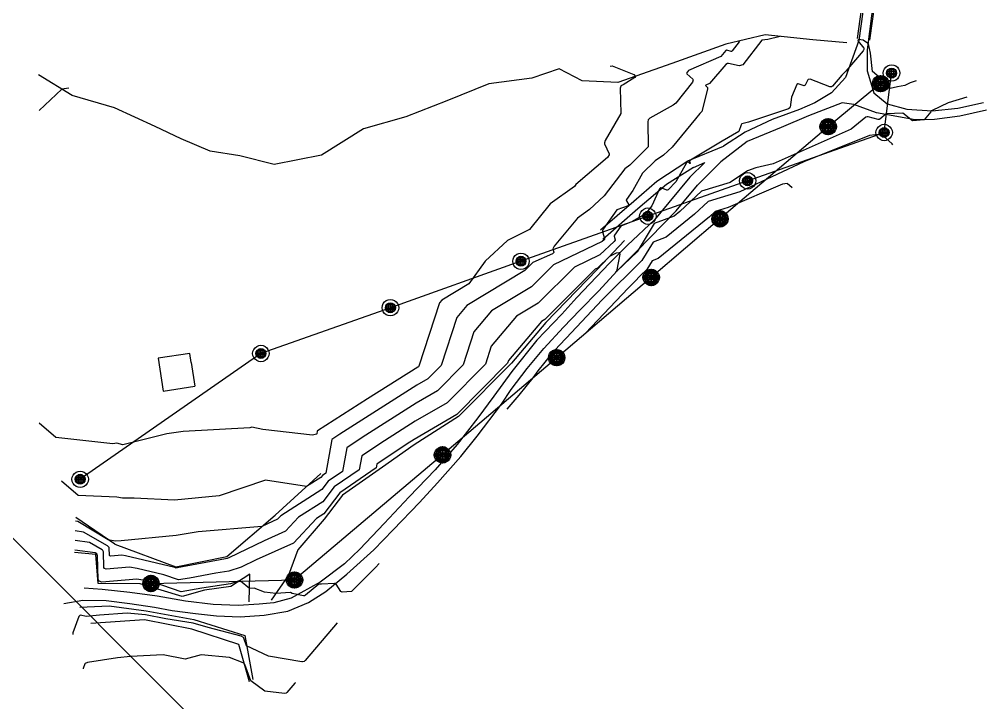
# Model space of a CAD drawing. Extents: x 13365 to 36625, y 86498 to 171760.
# Drawn here: x 14773.3 to 15090, y 86831.1 to 87054.9 of the extents above; entities that cross this region are included whole.
import ezdxf

# ---------------------------------------------------------------- set-up
doc = ezdxf.new("R2010")
doc.units = 0
doc.header["$LTSCALE"] = 5
doc.header["$MEASUREMENT"] = 0
for name, pattern in [('85', [0]), ('A_CONTINUOUS_LINE', [0]), ('KERB', [16, 5, -6, 5])]:
    doc.linetypes.add(name, pattern=pattern)
doc.layers.get('0').update_dxf_attribs({"linetype": 'A_CONTINUOUS_LINE'})
for name, color, linetype in [('CONTOUR', 255, 'Continuous'), ('ELECTRIC', 240, 'A_CONTINUOUS_LINE'), ('EXISTING BUILDING', 21, 'A_CONTINUOUS_LINE'), ('EXISTING ROAD', 25, 'A_CONTINUOUS_LINE'), ('RELIEF', 255, 'A_CONTINUOUS_LINE'), ('STREAM & RIVER FRONT', 161, 'A_CONTINUOUS_LINE'), ('TELECOM', 94, 'A_CONTINUOUS_LINE'), ('text', 7, 'Continuous')]:
    doc.layers.add(name, color=color, linetype=linetype)

# ---------------------------------------------------------------- blocks, each defined once
blk = doc.blocks.new('S038')
at = {"color": 0}
for p, q in [((-0.5, 0), (0, 0.5)), ((-0.5, 0), (-0.48, 0.13)), ((-0.48, -0.13), (-0.5, 0)), ((0, -0.5), (-0.5, 0)), ((-0.5, 0), (0.5, 0)), ((-0.48, -0.13), (0.13, 0.48)), ((-0.48, 0.13), (-0.43, 0.25)), ((0.13, -0.48), (-0.48, 0.13)), ((-0.48, 0.13), (0.48, 0.13)), ((0.25, 0.43), (-0.43, -0.25)), ((-0.43, 0.25), (-0.35, 0.35)), ((0.43, 0.25), (-0.43, 0.25)), ((-0.43, 0.25), (0.25, -0.43)), ((-0.35, 0.35), (-0.25, 0.43)), ((-0.35, -0.35), (0.35, 0.35)), ((0.35, -0.35), (-0.35, 0.35)), ((-0.35, 0.35), (0.35, 0.35)), ((-0.35, -0.35), (-0.35, 0.35)), ((-0.25, 0.43), (-0.13, 0.48)), ((0.43, -0.25), (-0.25, 0.43)), ((-0.25, 0.43), (-0.25, -0.43)), ((-0.25, -0.43), (0.43, 0.25)), ((-0.13, 0.48), (0, 0.5)), ((-0.13, -0.48), (-0.13, 0.48)), ((-0.13, 0.48), (0.48, -0.13)), ((0.48, 0.13), (-0.13, -0.48)), ((0, 0.5), (0.13, 0.48)), ((0.5, 0), (0, 0.5)), ((0, 0.5), (0, -0.5)), ((0, -0.5), (0.5, 0)), ((0.13, 0.48), (0.25, 0.43)), ((0.13, 0.48), (0.13, -0.48)), ((0.25, 0.43), (0.35, 0.35)), ((0.25, -0.43), (0.25, 0.43)), ((0.35, 0.35), (0.43, 0.25)), ((0.35, 0.35), (0.35, -0.35)), ((0.43, 0.25), (0.48, 0.13)), ((0.48, 0.13), (0.5, 0)), ((0.5, 0), (0.48, -0.13)), ((-0.43, -0.25), (-0.48, -0.13)), ((0.48, -0.13), (-0.48, -0.13)), ((-0.35, -0.35), (-0.43, -0.25)), ((-0.43, -0.25), (0.43, -0.25)), ((-0.25, -0.43), (-0.35, -0.35)), ((0.35, -0.35), (-0.35, -0.35)), ((-0.13, -0.48), (-0.25, -0.43)), ((0, -0.5), (-0.13, -0.48)), ((0.13, -0.48), (0, -0.5)), ((0.25, -0.43), (0.13, -0.48)), ((0.35, -0.35), (0.25, -0.43)), ((0.43, -0.25), (0.35, -0.35)), ((0.48, -0.13), (0.43, -0.25))]:
    blk.add_line(p, q, dxfattribs=at)
blk = doc.blocks.new('S034')
at = {"color": 0}
for p, q in [((-0.5, 0), (-0.48, 0.13)), ((-0.48, -0.13), (-0.5, 0)), ((-0.48, 0.13), (-0.43, 0.25)), ((-0.43, 0.25), (-0.35, 0.35)), ((-0.35, 0.35), (-0.25, 0.43)), ((-0.3, 0), (-0.28, 0.11)), ((-0.28, -0.11), (-0.3, 0)), ((0.3, 0), (-0.3, 0)), ((-0.28, 0.11), (-0.21, 0.21)), ((-0.28, -0.11), (-0.28, 0.11)), ((-0.28, 0.11), (0.28, 0.11)), ((-0.25, 0.43), (-0.13, 0.48)), ((-0.21, 0.21), (-0.11, 0.28)), ((-0.21, -0.21), (-0.21, 0.21)), ((-0.21, 0.21), (0.21, 0.21)), ((-0.13, 0.48), (0, 0.5)), ((-0.11, 0.28), (0, 0.3)), ((-0.11, -0.28), (-0.11, 0.28)), ((-0.11, 0.28), (0.11, 0.28)), ((0, 0.5), (0.13, 0.48)), ((0, 0.3), (0.11, 0.28)), ((0, -0.3), (0, 0.3)), ((0.11, 0.28), (0.21, 0.21)), ((0.11, 0.28), (0.11, -0.28)), ((0.13, 0.48), (0.25, 0.43)), ((0.21, 0.21), (0.28, 0.11)), ((0.21, 0.21), (0.21, -0.21)), ((0.25, 0.43), (0.35, 0.35)), ((0.28, 0.11), (0.3, 0)), ((0.28, 0.11), (0.28, -0.11)), ((0.3, 0), (0.28, -0.11)), ((0.35, 0.35), (0.43, 0.25)), ((0.43, 0.25), (0.48, 0.13)), ((0.48, 0.13), (0.5, 0)), ((0.5, 0), (0.48, -0.13)), ((-0.43, -0.25), (-0.48, -0.13)), ((-0.35, -0.35), (-0.43, -0.25)), ((-0.25, -0.43), (-0.35, -0.35)), ((-0.21, -0.21), (-0.28, -0.11)), ((0.28, -0.11), (-0.28, -0.11)), ((-0.13, -0.48), (-0.25, -0.43)), ((-0.11, -0.28), (-0.21, -0.21)), ((0.21, -0.21), (-0.21, -0.21)), ((0, -0.5), (-0.13, -0.48)), ((0, -0.3), (-0.11, -0.28)), ((0.11, -0.28), (-0.11, -0.28)), ((0.11, -0.28), (0, -0.3)), ((0.13, -0.48), (0, -0.5)), ((0.21, -0.21), (0.11, -0.28)), ((0.25, -0.43), (0.13, -0.48)), ((0.28, -0.11), (0.21, -0.21)), ((0.35, -0.35), (0.25, -0.43)), ((0.43, -0.25), (0.35, -0.35)), ((0.48, -0.13), (0.43, -0.25))]:
    blk.add_line(p, q, dxfattribs=at)

msp = doc.modelspace()

# ---------------------------------------------------------------- linework, layer by layer
at = {"layer": 'CONTOUR', "color": 33, "linetype": 'A_CONTINUOUS_LINE'}
for points in [[(15022.37, 87049.35), (15018.33, 87048.28), (15016.45, 87048.09), (15010.17, 87039.99), (15008.93, 87039.66), (15005.48, 87040.52), (15005.19, 87040.51), (15004.64, 87040.15), (14999.3, 87033.95), (14998.02, 87033.39), (14997.95, 87033.29), (14997.97, 87033.22), (14998.52, 87032.71), (14998.56, 87032.66), (14998.57, 87032.06), (14996.78, 87024.79), (14996.13, 87024.11), (14994.72, 87022.31), (14987.02, 87013.08), (14984.22, 87010.41), (14981.46, 87008.61), (14977.37, 87004.57), (14974.16, 86998.9), (14972.12, 86995.91), (14972.03, 86995.63), (14972.06, 86995.5), (14972.89, 86994.21), (14972.91, 86994.07), (14972.67, 86993.82), (14968.88, 86992.54), (14964.43, 86986.24), (14964.2, 86985.67), (14964.2, 86985.45), (14964.86, 86982.99), (14964.86, 86982.77), (14964.82, 86982.71), (14964.17, 86982.1), (14948.19, 86974.52), (14940.96, 86967.3), (14927.93, 86959.4), (14922.15, 86952.58), (14918.63, 86941.76), (14910.24, 86933.25), (14903.18, 86929.15), (14885.57, 86917.96), (14880.54, 86914.6), (14879.12, 86906.83), (14874.44, 86903.63), (14872.36, 86900.89), (14858.89, 86892.31), (14857.85, 86891.2), (14856.18, 86890.45), (14852.7, 86888.75), (14831.84, 86887.04), (14824.66, 86885.84), (14806.67, 86884.04), (14804.69, 86884.02), (14802.36, 86884.44), (14792.44, 86890.42), (14791.71, 86890.52)], [(15009.07, 87047.86), (15008.96, 87047.56), (15006.7, 87044.63), (15006.44, 87044.44), (15006.31, 87044.43), (15004.92, 87044.82), (15004.8, 87044.81), (15004.62, 87044.7), (15002.94, 87042.74), (14992.38, 87038.14), (14991.78, 87037.34), (14991.85, 87037.1), (14993.83, 87035.33), (14993.93, 87035.11), (14993.72, 87034.4), (14988.19, 87027.42), (14987.39, 87026.87), (14979.71, 87022.56), (14979.21, 87022.05), (14979.04, 87021.41), (14979.17, 87013.13), (14973.14, 87007.14), (14971.51, 87005.93), (14964.79, 86997.16), (14959.94, 86992.62), (14956.04, 86989.84), (14948.39, 86980.65), (14947.98, 86979.79), (14947.98, 86979.7), (14948.28, 86978.63), (14948.27, 86978.53), (14947.86, 86978.12), (14941.38, 86975.26), (14938.77, 86972.66), (14919.77, 86961.14), (14916.52, 86957.3), (14911.38, 86941.51), (14907.09, 86937.16), (14903.47, 86935.06), (14878.24, 86919.02), (14875.66, 86917.29), (14873.64, 86906.27), (14872.54, 86905.52), (14872.05, 86904.88), (14867.33, 86901.87), (14853.9, 86903.99), (14838.76, 86898.8), (14824.05, 86897.4), (14810.87, 86898.08), (14807.04, 86898.03), (14805.22, 86898.36), (14792.59, 86898.99), (14787.13, 86903.67)], [(15066.98, 87034.74), (15064.96, 87034.12), (15063.23, 87033.29), (15060.79, 87032.82), (15058.37, 87032.26), (15058.17, 87032.27), (15057.97, 87032.41), (15056.21, 87034.75), (15052.62, 87037.9), (15051.98, 87043.86), (15051.32, 87046.9), (15049.53, 87048.06), (15048.05, 87048.3), (15047.93, 87048.27), (15047.91, 87048.25), (15047.87, 87048.01), (15047.87, 87047.98), (15047.98, 87047.76), (15049.8, 87045.51), (15049.88, 87045.27), (15049.63, 87044.59), (15043.88, 87037.97), (15042.57, 87036.64), (15039.59, 87032.99), (15039.26, 87032.79), (15038.66, 87032.8), (15032.23, 87035.29), (15031.61, 87035.27), (15031.47, 87035.15), (15030.55, 87033.33), (15030.41, 87033.21), (15030.23, 87033.2), (15028.32, 87033.85), (15028.14, 87033.84), (15027.88, 87033.57), (15026.12, 87029.44), (15025.71, 87026.21), (15025.6, 87025.97), (15025.15, 87025.64), (15018.59, 87023.39), (15011.99, 87021.24), (15009.87, 87020.65), (15009.72, 87020.56), (15009.62, 87020.4), (15008.91, 87018.18), (15003.38, 87015.03), (14993.54, 87009.13), (14992.76, 87008.58), (14992.71, 87008.52), (14992.71, 87008.46), (14992.94, 87007.8), (14992.91, 87007.74), (14992.83, 87007.74), (14992.29, 87008.25), (14992.22, 87008.26), (14991.73, 87007.92), (14988.24, 87001.74), (14985.69, 86999.09), (14985.44, 86998.95), (14985.26, 86998.96), (14983.4, 86999.72), (14983.22, 86999.71), (14982.85, 86999.37), (14980.35, 86993.8), (14978.15, 86991.15), (14974.06, 86988.66), (14970.25, 86987.21), (14968.17, 86984.25), (14968.06, 86983.99), (14968.06, 86983.89), (14968.37, 86982.73), (14968.37, 86982.63), (14968.1, 86982.18), (14963.36, 86977.75), (14955.01, 86973.79), (14943.14, 86961.94), (14936.09, 86957.66), (14927.78, 86947.85), (14925.88, 86942.01), (14913.4, 86929.35), (14902.89, 86923.24), (14892.9, 86916.89), (14885.42, 86911.9), (14884.59, 86907.4), (14876.35, 86901.74), (14872.66, 86896.91), (14864.74, 86891.86), (14860.44, 86887.28), (14853.48, 86884.13), (14841.91, 86878.5), (14841.35, 86878.33), (14840.75, 86878.24), (14824.97, 86875.22), (14824.62, 86875.16), (14824.15, 86875.33), (14808.03, 86879.16), (14806.82, 86879.37), (14803.19, 86879.04), (14802.9, 86879.14), (14802.8, 86879.33), (14802.72, 86881.76), (14802.66, 86881.96), (14802.14, 86882.47), (14794.33, 86886.98), (14791.62, 86887.36)], [(14966.7, 87039.55), (14967.44, 87039.68), (14974.54, 87036.85), (14974.99, 87036.26), (14974.82, 87035.89), (14970.98, 87033.53), (14970.26, 87033.13), (14970.21, 87033.08), (14970.04, 87032.43), (14970.18, 87024.04), (14965.09, 87015.26), (14964.86, 87014.49), (14964.91, 87014.18), (14966.39, 87010.88), (14966.41, 87010.56), (14965.85, 87009.62), (14955.53, 87000.83), (14955.11, 87000.18), (14947.08, 86994.47), (14940.34, 86986.07), (14933.08, 86982.53), (14925.86, 86975.72), (14920.47, 86968.25), (14911.61, 86962.88), (14910.88, 86962.03), (14904.13, 86941.27), (14903.93, 86941.06), (14903.76, 86940.96), (14887.25, 86930.65), (14870.91, 86920.08), (14870.78, 86919.99), (14870.64, 86919.13), (14870.61, 86919.07), (14869.3, 86918.69), (14853.01, 86920.59), (14849.44, 86921.31), (14848.81, 86921.1), (14826.95, 86919.92), (14821.62, 86919.1), (14807.2, 86915.58), (14805.18, 86916.09), (14803.95, 86915.92), (14785.24, 86917.99), (14779.83, 86922.63)], [(15059.3, 87013.83), (15059.09, 87014.16), (15055.75, 87017.15), (15055.39, 87017.32), (15051.67, 87016.91), (15030.19, 87008.2), (15009.15, 86998.47), (14998.85, 86995.29), (14994.36, 86991.09), (14985.09, 86983.55), (14980.82, 86981.98), (14977.16, 86975.9), (14972.8, 86971.7), (14968.53, 86967.42), (14964.13, 86963), (14952.38, 86950.53), (14950.12, 86948.18), (14947.51, 86945.33), (14945.32, 86942.67), (14943.06, 86939.76), (14941.45, 86937.52), (14936.84, 86931.83), (14932.94, 86927.26)], [(15026.33, 86999.69), (15026.24, 86999.83), (15024.85, 87001.08), (15024.7, 87001.15), (15023.15, 87000.98), (15005.39, 86993.28), (15001.09, 86991.95), (14999.22, 86990.2), (14982.5, 86976.61), (14980.48, 86975.87), (14978.75, 86972.99), (14976.69, 86971.01), (14974.68, 86968.98), (14972.6, 86966.89), (14958.64, 86952.08)], [(14891.06, 86876.68), (14889.93, 86875.35), (14882.01, 86867.53), (14878.99, 86867.31), (14878.75, 86867.36), (14878.56, 86867.52), (14877, 86869.93), (14876.81, 86870.09), (14876.47, 86870.16), (14872.19, 86869.89), (14871.35, 86869.86), (14867.01, 86866.28), (14866.61, 86866.09), (14866.31, 86866.08), (14862.59, 86866.81), (14862.1, 86867.13), (14857.25, 86866.84), (14853.59, 86867.24), (14850.19, 86868.57), (14848.65, 86868.46), (14845.73, 86870.86), (14845.45, 86870.99), (14845.22, 86870.98), (14842.42, 86870.04), (14834.47, 86868.84), (14833.08, 86868.58), (14826.25, 86867.41), (14817.07, 86870.58), (14815.64, 86870.92), (14811.8, 86871.58), (14800.33, 86870.54), (14799.42, 86870.85), (14799.1, 86871.47), (14798.85, 86879.15), (14798.64, 86879.78), (14798.61, 86879.81), (14798.1, 86880.11), (14791.43, 86881.05)], [(14877.37, 86857.21), (14866.88, 86844.89), (14866.54, 86844.55), (14866.03, 86844.46), (14865.79, 86844.44), (14854.9, 86846.34), (14847.7, 86849.66), (14846.79, 86852.24), (14846.67, 86852.42), (14845.9, 86852.86), (14835.16, 86855.68), (14830.2, 86857.14), (14821.25, 86858.57), (14814.59, 86859.88), (14808.64, 86860.41), (14799.57, 86859.78), (14795.16, 86859.35), (14793.28, 86859.71), (14793.13, 86859.68), (14792.8, 86859.29), (14790.85, 86853.91), (14790.85, 86853.4)], [(14863.68, 86837.73), (14863.53, 86837.42), (14860.92, 86834.36), (14860.64, 86834.16), (14860.12, 86834.08), (14853.69, 86834.86), (14849.08, 86838.2), (14847.16, 86843.55), (14846.92, 86843.93), (14846.6, 86844.14), (14842.07, 86845.82), (14832.84, 86846.75), (14827.54, 86845.3), (14820.4, 86846.7), (14809.67, 86846.17), (14805.4, 86845.73), (14795.56, 86844.26), (14794.84, 86843.93), (14794.75, 86843.81), (14794.21, 86842.3), (14794.2, 86842.16)]]:
    msp.add_lwpolyline(points, dxfattribs=at)
at = {"layer": 'CONTOUR', "color": 252, "linetype": 'A_CONTINUOUS_LINE'}
for points in [[(14789.52, 87032.44), (14787.24, 87032.09), (14779.73, 87025.03)], [(15083.57, 87029.42), (15077.4, 87027.53), (15072.13, 87025.02), (15071.89, 87024.98), (15071.87, 87024.97), (15071.85, 87024.95), (15071.69, 87024.68), (15069.51, 87022.03), (15065.72, 87021.65), (15062.54, 87024.16), (15057.1, 87023.98), (15054.99, 87022.24), (15054.8, 87022.15), (15054.5, 87022.15), (15051.17, 87023.04), (15050.88, 87023.05), (15050.44, 87022.84), (15045.65, 87018.99), (15020.09, 87007.65), (15014.41, 87006.3), (15011.71, 87005.27), (15009.37, 87003.73), (15005.99, 87001.53), (14996.61, 86998.63), (14989.51, 86991.99), (14987.67, 86990.5), (14981.15, 86988.1), (14975.56, 86978.81), (14968.9, 86972.4), (14968.76, 86972.24), (14968.74, 86972.24), (14968.73, 86972.25), (14968.72, 86972.4), (14968.72, 86972.42), (14968.73, 86972.42), (14968.82, 86972.47), (14968.82, 86972.47), (14968.99, 86972.88), (14969.96, 86977.96), (14969.82, 86978.42), (14969.73, 86978.46), (14968.68, 86978.33), (14966.52, 86977.27), (14962.56, 86973.4), (14961.82, 86973.05), (14945.33, 86956.57), (14944.25, 86955.92), (14933.42, 86943.13), (14933.13, 86942.26), (14916.56, 86925.44), (14902.6, 86917.34), (14900.23, 86915.83), (14890.3, 86909.21), (14890.07, 86907.96), (14878.25, 86899.85), (14872.97, 86892.92), (14870.6, 86891.41), (14863.03, 86883.35), (14850.78, 86877.82), (14845.88, 86875.43), (14841.89, 86874.19), (14837.61, 86873.54), (14829.03, 86871.9), (14825.43, 86871.29), (14820.61, 86872.95), (14811.84, 86875.04), (14809.31, 86875.47), (14801.76, 86874.79), (14801.16, 86874.99), (14800.95, 86875.4), (14800.79, 86880.46), (14800.65, 86880.87), (14800.38, 86881.14), (14796.21, 86883.55), (14791.52, 86884.21)]]:
    msp.add_lwpolyline(points, dxfattribs=at)
at = {"layer": 'ELECTRIC', "linetype": 'A_CONTINUOUS_LINE'}
for p, q in [((15056.45, 87017.87), (15058.88, 87037.33)), ((15011.74, 87002.04), (15056.45, 87017.87))]:
    msp.add_line(p, q, dxfattribs=at)
msp.add_lwpolyline([(15011.74, 87002.04), (14979.07, 86990.46), (14937.54, 86975.68), (14894.79, 86960.45), (14852.38, 86945.46), (14793.2, 86904.26)], dxfattribs=at)
at = {"layer": 'EXISTING BUILDING', "linetype": 'A_CONTINUOUS_LINE'}
for p, q in [((15052.11, 87082.03), (15047.6, 87048.65)), ((15056.31, 87081.52), (15051.6, 87048.1))]:
    msp.add_line(p, q, dxfattribs=at)
at = {"layer": 'EXISTING BUILDING', "linetype": 'KERB'}
for q in [(14829.09, 86945.48), (14830.75, 86934.71)]:
    msp.add_line((14829.55, 86942.52), q, dxfattribs=at)
msp.add_lwpolyline([(14829.09, 86945.48), (14818.71, 86943.88), (14820.37, 86933.11), (14830.75, 86934.71)], dxfattribs=at)
at = {"layer": 'EXISTING ROAD', "linetype": 'A_CONTINUOUS_LINE'}
for p, q in [((15055.77, 87082.14), (15050.85, 87044.94)), ((15011.61, 87014.91), (15002.97, 87008.3))]:
    msp.add_line(p, q, dxfattribs=at)
at = {"layer": 'EXISTING ROAD', "linetype": 'KERB'}
for p, q in [((14992.19, 87008.57), (15003.83, 87013.41)), ((14994.07, 87006.4), (14997.79, 87007.99))]:
    msp.add_line(p, q, dxfattribs=at)
at = {"layer": 'EXISTING ROAD', "linetype": 'A_CONTINUOUS_LINE'}
for points in [[(15053.75, 87137.63), (15055.52, 87124.2), (15055.4, 87116.9), (15054.99, 87102.48), (15053.26, 87087.42), (15052.91, 87082.49), (15048.13, 87048.04), (15043.81, 87035.88), (15039.17, 87030.88), (15033.8, 87027.56), (15028.77, 87025.38), (15019.81, 87022.08), (15010.91, 87017.93), (15003.83, 87013.41)], [(15050.85, 87044.94), (15050.91, 87038.06), (15053.11, 87030.81), (15057.45, 87027.21), (15063.87, 87025.53), (15072.2, 87024.95), (15080.58, 87025.85), (15088.98, 87027.69)], [(15090.01, 87025.22), (15081.25, 87023.25), (15072.92, 87022.07), (15066.56, 87021.99), (15053.96, 87024.32), (15046.54, 87027.08), (15042.67, 87027.6), (15031.67, 87023.27), (15022.7, 87019.48), (15011.61, 87014.91)], [(14787.84, 86863.53), (14794.06, 86864.61), (14801.69, 86864.55), (14809.42, 86863.51), (14817.55, 86862.41), (14823.33, 86861.31), (14830.95, 86860.25), (14837.83, 86859.47), (14845.59, 86859.23), (14853.49, 86859.72), (14861.22, 86861.04), (14867.99, 86863.86), (14873.62, 86867.47), (14880.53, 86873.14), (14889.41, 86881.16), (14895.71, 86887.7), (14904.31, 86896.69), (14910.23, 86903.1), (14917.85, 86911.67), (14923.24, 86918.38), (14931.13, 86928.82), (14934.33, 86933.63), (14939.58, 86940.59), (14945.06, 86947.1), (14951.42, 86954.09), (14956.83, 86959.64), (14962.98, 86966), (14968.89, 86972.4), (14975.46, 86979), (14988.31, 86992.21), (14995.3, 87000.57), (15002.97, 87008.3)], [(14997.79, 87007.99), (14992.81, 87003.2), (14985.92, 86994.93), (14981.22, 86989.29), (14972.37, 86981), (14966.48, 86975.05), (14955.86, 86963.85), (14950.92, 86958.39), (14942.68, 86949.78), (14934.58, 86939.6), (14928.7, 86931.51), (14923.46, 86924.42), (14916.67, 86915.61), (14909.39, 86907.38), (14900.9, 86898.49), (14892.79, 86889.75), (14884.73, 86881.39), (14879.76, 86876.58), (14871.77, 86870.6), (14862.33, 86865.32), (14856.62, 86863.79), (14851.79, 86863.3), (14844.95, 86862.88), (14836.76, 86863.26), (14827.72, 86864.28), (14818.44, 86865.94), (14809.42, 86867.15), (14800.37, 86868.16), (14794.52, 86868.62)]]:
    msp.add_lwpolyline(points, dxfattribs=at)
at = {"layer": 'EXISTING ROAD', "linetype": 'KERB'}
for points in [[(14963.59, 86985.94), (14974.52, 86995.38), (14981.99, 87001.88), (14992.19, 87008.57)], [(14994.07, 87006.4), (14985.21, 87000.78), (14975.85, 86992.89), (14964.3, 86982.79)]]:
    msp.add_lwpolyline(points, dxfattribs=at)
at = {"layer": 'RELIEF'}
for p, q in [((14804.51, 86882.97), (14791.75, 86891.68)), ((14847.08, 86853.04), (14849.71, 86838.69))]:
    msp.add_line(p, q, dxfattribs=at)
for points in [[(14971.46, 86982.5), (14962.48, 86972.98), (14945.72, 86955.61), (14934.41, 86942.3), (14917.09, 86924.79), (14902.51, 86915.5), (14892.18, 86908.17), (14879.1, 86899.01), (14873.1, 86891.22), (14864.51, 86881.11), (14861.4, 86872.83), (14855.71, 86864.61)], [(14804.51, 86882.97), (14824.53, 86875.58), (14841.26, 86879.01), (14857.03, 86892.45), (14871.96, 86906.1)], [(14848.5, 86864.14), (14848.8, 86873.17), (14842.55, 86869.09), (14833.86, 86867.94), (14826.57, 86865.88), (14812.82, 86869.97), (14799.08, 86870.06), (14798.36, 86879.63), (14791.4, 86880.24)], [(14793.12, 86862.36), (14802.66, 86862.76), (14814.8, 86861.16), (14830.47, 86858.31), (14847.08, 86853.04)], [(14829.73, 86855.15), (14814.31, 86858.19), (14796.73, 86857.06)], [(14848.68, 86837.9), (14845.11, 86850.09), (14829.73, 86855.15)]]:
    msp.add_lwpolyline(points, dxfattribs=at)
at = {"layer": 'STREAM & RIVER FRONT', "linetype": '85'}
msp.add_lwpolyline([(15044.19, 87047.21), (15033.11, 87048.26), (15017.44, 87049.84), (15004.62, 87046.8), (14986.95, 87040.51), (14969.28, 87034.22), (14957.6, 87034.84), (14950, 87038.76), (14941.09, 87035.61), (14927.03, 87033.86), (14913.22, 87028.2), (14899.83, 87023.05), (14885.95, 87019.11), (14872.21, 87010.49), (14856.76, 87007.41), (14845.44, 87010.24), (14835.81, 87011.77), (14826.28, 87015.84), (14817.77, 87019.86), (14804.45, 87025.91), (14790.62, 87030.01), (14779.57, 87036.78)], dxfattribs=at)
at = {"layer": 'TELECOM', "linetype": 'A_CONTINUOUS_LINE'}
msp.add_line((14816.38, 86870.11), (14863.37, 86871.28), dxfattribs=at)
msp.add_lwpolyline([(15055.3, 87033.87), (15038.11, 87019.77), (15002.7, 86989.56), (14980.18, 86970.38), (14949.23, 86944.09), (14911.85, 86912.24), (14863.37, 86871.28)], dxfattribs=at)
at = {"layer": 'text', "linetype": 'Continuous'}
msp.add_line((14708.71, 86947.37), (15048.86, 86607.22), dxfattribs=at)

# ---------------------------------------------------------------- block references
at = {"layer": 'ELECTRIC', "xscale": 5.4, "yscale": 5.4, "zscale": 5.4, "rotation": 270}
for p in [(15058.88, 87037.33), (15058.88, 87037.33), (15056.45, 87017.87), (15056.45, 87017.87), (15011.74, 87002.04), (15011.74, 87002.04), (14979.07, 86990.46), (14979.07, 86990.46), (14937.54, 86975.68), (14937.54, 86975.68), (14894.79, 86960.45), (14894.79, 86960.45), (14852.38, 86945.46), (14852.38, 86945.46), (14793.2, 86904.26), (14793.2, 86904.26)]:
    msp.add_blockref('S034', p, dxfattribs=at)
at = {"layer": 'TELECOM', "xscale": 5.4, "yscale": 5.4, "zscale": 5.4, "rotation": 270}
for p in [(15055.3, 87033.87), (15055.3, 87033.87), (15038.11, 87019.77), (15038.11, 87019.77), (15002.7, 86989.56), (15002.7, 86989.56), (14980.18, 86970.38), (14980.18, 86970.38), (14949.23, 86944.09), (14949.23, 86944.09), (14911.85, 86912.24), (14911.85, 86912.24), (14816.38, 86870.11), (14816.38, 86870.11), (14863.37, 86871.28), (14863.37, 86871.28)]:
    msp.add_blockref('S038', p, dxfattribs=at)

doc.saveas('drawing.dxf')
